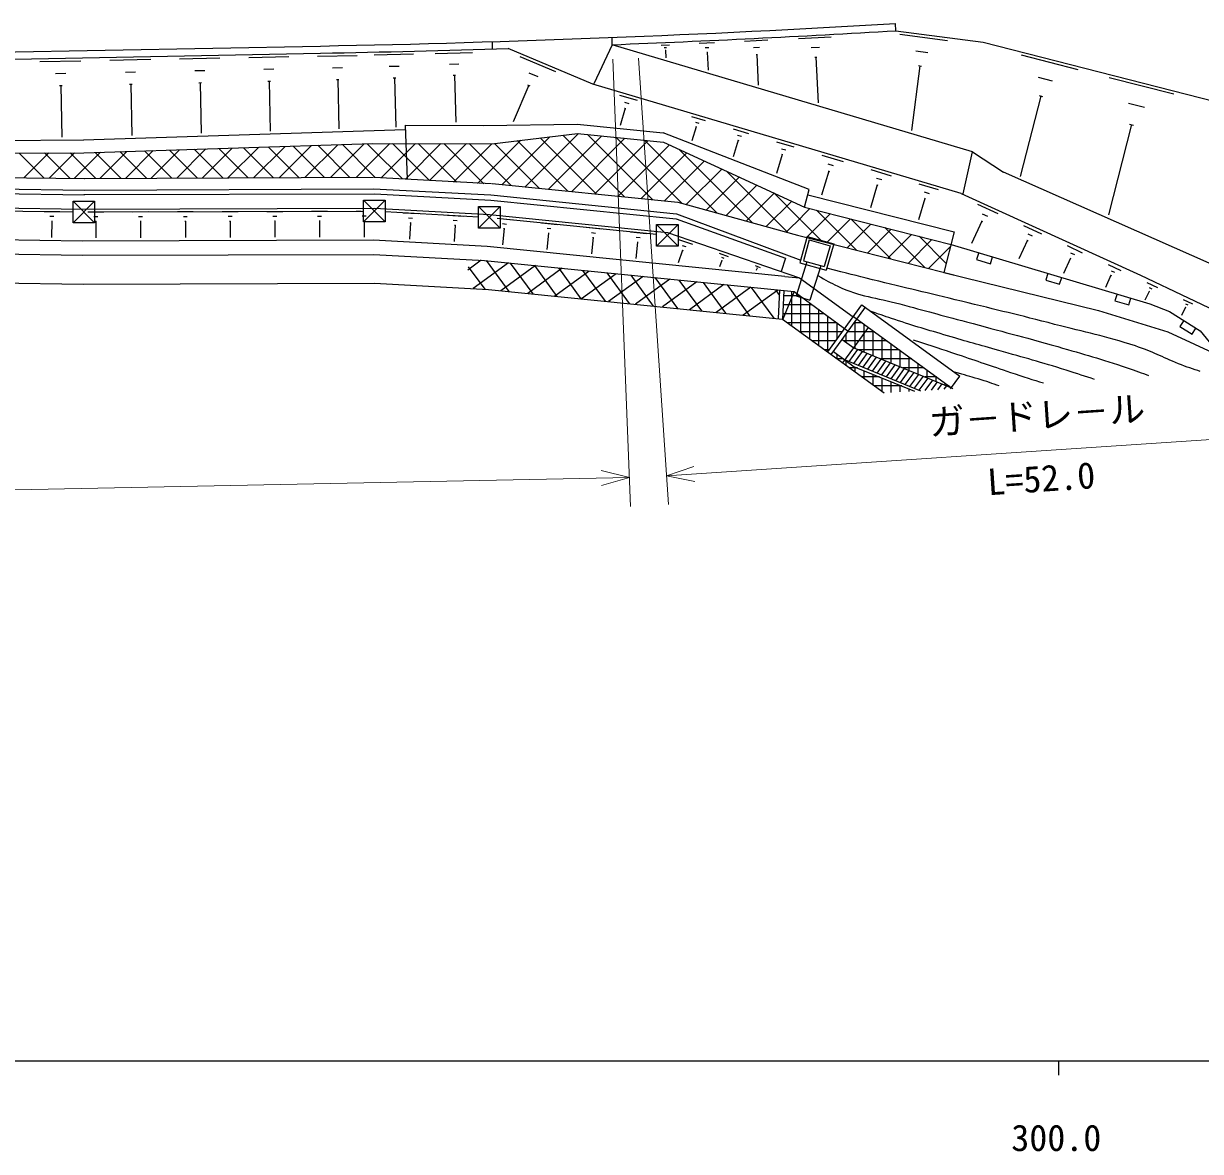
# Model space of a CAD drawing. Units: millimetres, scale not verified. Extents: x 40000 to 680000, y 20000 to 380000.
# Drawn here: x 296312 to 377829, y 198715 to 276837 of the extents above; entities that cross this region are included whole.
import ezdxf
from ezdxf.enums import TextEntityAlignment as Align

# ---------------------------------------------------------------- set-up
doc = ezdxf.new("R2010")
doc.units = ezdxf.units.MM
doc.header["$LTSCALE"] = 1000
for name, color, linetype, lineweight in [('M-BGD', 7, 'Continuous', 25), ('M-BMK-ROW', 30, 'Continuous', 25), ('M-STR-HTXT', 7, 'Continuous', 13), ('M-TTL-BAND', 7, 'Continuous', 25)]:
    doc.layers.add(name, color=color, linetype=linetype, lineweight=lineweight)
doc.styles.add('@ＭＳ ゴシック', font='')
doc.styles.add('ＭＳ ゴシック', font='')
doc.styles.get('@ＭＳ ゴシック').set_extended_font_data('@MS Gothic')
doc.styles.get('ＭＳ ゴシック').set_extended_font_data('MS Gothic')

msp = doc.modelspace()

# ---------------------------------------------------------------- linework, layer by layer
at = {"layer": 'M-BGD'}
for p, q in [((356733, 276338), (356703, 276837)), ((328798, 275080), (328786, 275580)), ((337091, 275372), (337076, 275872)), ((346249, 275622), (347855, 275701)), ((349994, 275806), (352258, 275918)), ((357014, 276099), (360310, 275668)), ((68087, 270497), (316881, 275281)), ((68096, 269997), (316890, 274781)), ((320603, 274662), (323323, 274736)), ((324823, 274765), (327404, 274839)), ((335744, 272643), (329889, 275115)), ((337091, 275372), (335810, 272660)), ((362048, 267962), (337091, 275372)), ((340465, 275338), (341055, 275367)), ((340695, 275172), (340842, 275179)), ((340759, 274997), (340796, 274999)), ((340777, 274998), (340803, 274467)), ((343105, 275468), (344159, 275520)), ((343516, 275171), (343779, 275184)), ((343630, 274860), (343696, 274863)), ((343663, 274861), (343725, 273600)), ((346875, 275170), (347277, 275190)), ((350876, 275169), (351442, 275197)), ((358121, 274949), (358945, 274841)), ((297451, 274211), (300276, 274265)), ((302286, 274304), (305121, 274358)), ((307112, 274397), (309916, 274451)), ((311906, 274489), (314680, 274543)), ((316671, 274581), (319413, 274634)), ((325813, 274019), (326458, 274037)), ((330698, 274556), (333153, 273520)), ((347049, 274696), (347150, 274700)), ((347100, 274698), (347204, 272567)), ((351122, 274500), (351263, 274507)), ((351193, 274504), (351348, 271336)), ((358403, 273906), (357817, 269425)), ((358300, 273920), (358506, 273893)), ((365414, 274667), (369328, 273665)), ((298526, 273383), (299233, 273397)), ((303366, 273474), (304074, 273487)), ((308179, 273576), (308880, 273589)), ((312962, 273677), (313656, 273691)), ((317715, 273778), (318401, 273791)), ((321645, 273874), (322325, 273892)), ((326077, 273252), (326238, 273256)), ((326158, 273254), (326251, 270014)), ((331308, 273431), (331922, 273172)), ((366581, 273117), (367560, 272866)), ((371503, 273109), (375992, 271960)), ((298808, 272541), (298984, 272544)), ((298896, 272543), (298965, 268966)), ((303648, 272628), (303825, 272632)), ((303736, 272630), (303805, 269079)), ((308458, 272740), (308634, 272743)), ((308546, 272741), (308614, 269234)), ((313238, 272850), (313412, 272854)), ((313325, 272852), (313392, 269387)), ((317988, 272960), (318159, 272963)), ((318074, 272962), (318140, 269539)), ((321923, 273065), (322092, 273069)), ((322008, 273067), (322100, 269666)), ((331304, 272565), (330232, 270026)), ((331227, 272598), (331381, 272533)), ((361257, 265068), (335744, 272643)), ((337592, 271886), (338809, 271524)), ((366770, 271817), (365346, 266251)), ((366648, 271849), (366893, 271786)), ((337984, 270975), (337626, 269770)), ((337940, 271385), (338244, 271295)), ((337946, 270986), (338022, 270963)), ((372842, 271331), (373964, 271044)), ((328164, 269782), (334654, 269874)), ((334654, 269874), (340620, 269268)), ((342586, 270403), (343533, 270122)), ((342857, 270014), (343093, 269943)), ((373058, 269841), (371456, 263577)), ((372918, 269877), (373199, 269805)), ((300471, 268773), (322752, 269487)), ((322744, 269788), (322878, 266068)), ((322744, 269788), (328164, 269782)), ((328751, 268515), (334678, 269225)), ((334757, 269217), (331067, 265527)), ((336362, 269054), (332673, 265365)), ((333665, 269103), (337934, 264834)), ((334678, 269225), (340647, 268619)), ((335383, 269153), (339900, 264636)), ((350722, 265349), (340620, 269268)), ((342891, 269694), (342600, 268714)), ((342861, 269703), (342920, 269686)), ((345469, 269547), (346533, 269231)), ((345773, 269109), (346039, 269030)), ((280626, 268687), (300496, 268773)), ((300499, 267883), (320476, 268524)), ((310771, 268212), (308695, 266136)), ((312598, 268271), (310471, 266144)), ((311550, 268237), (313629, 266158)), ((314424, 268330), (312246, 266152)), ((313263, 268292), (315389, 266166)), ((316250, 268388), (314022, 266160)), ((314976, 268347), (317149, 266174)), ((318077, 268447), (315798, 266168)), ((316688, 268402), (318908, 266182)), ((319903, 268505), (317574, 266176)), ((318401, 268457), (320539, 266319)), ((320114, 268512), (320487, 268139)), ((320476, 268524), (328751, 268515)), ((321688, 268522), (320510, 267344)), ((323454, 268520), (321090, 266157)), ((321872, 268522), (324436, 265958)), ((325220, 268519), (322759, 266058)), ((323641, 268520), (326316, 265846)), ((326986, 268517), (324427, 265958)), ((325411, 268518), (328195, 265734)), ((328751, 268515), (326096, 265859)), ((327181, 268517), (330075, 265622)), ((330760, 268755), (327764, 265760)), ((328929, 268536), (332036, 265429)), ((332768, 268996), (329432, 265660)), ((330508, 268725), (334002, 265231)), ((332086, 268914), (335968, 265032)), ((337966, 268891), (334278, 265203)), ((339571, 268728), (335884, 265041)), ((337350, 268954), (341924, 264380)), ((341046, 268435), (337490, 264879)), ((339318, 268754), (344363, 263709)), ((340647, 268619), (350409, 264118)), ((345812, 268750), (345470, 267601)), ((345778, 268760), (345845, 268740)), ((348472, 268655), (349659, 268303)), ((280630, 267797), (300499, 267883)), ((296014, 267864), (297740, 266137)), ((298057, 267872), (296341, 266157)), ((297774, 267871), (299532, 266113)), ((299833, 267880), (298085, 266133)), ((299534, 267879), (301311, 266102)), ((301640, 267920), (299829, 266109)), ((301273, 267908), (303070, 266110)), ((303466, 267978), (301591, 266103)), ((302986, 267963), (304830, 266118)), ((305292, 268037), (303367, 266112)), ((304698, 268018), (306590, 266126)), ((307119, 268095), (305143, 266120)), ((306411, 268073), (308350, 266134)), ((308945, 268154), (306919, 266128)), ((308124, 268127), (310109, 266142)), ((309837, 268182), (311869, 266150)), ((320487, 268139), (322556, 266070)), ((342256, 267877), (339096, 264717)), ((341710, 268129), (346802, 263037)), ((348854, 267767), (348460, 266440)), ((348812, 268167), (349108, 268079)), ((348817, 267778), (348891, 267756)), ((351601, 267726), (353088, 267285)), ((361383, 265037), (362048, 267962)), ((362048, 267962), (364191, 266541)), ((320510, 267344), (319350, 266184)), ((343466, 267320), (340701, 264555)), ((344676, 266762), (342214, 264300)), ((344990, 266617), (349241, 262366)), ((352079, 266613), (351584, 264944)), ((352026, 267115), (352398, 267004)), ((352033, 266627), (352126, 266599)), ((354990, 266720), (356410, 266298)), ((280722, 266372), (300552, 266099)), ((300538, 266099), (320543, 266190)), ((320539, 266319), (320677, 266182)), ((320589, 266188), (328730, 265762)), ((328769, 265759), (341629, 264461)), ((345886, 266204), (343601, 263919)), ((355396, 266136), (355751, 266030)), ((378636, 260154), (364191, 266541)), ((280528, 265258), (300537, 264983)), ((280711, 265572), (300541, 265299)), ((300484, 264985), (320640, 265040)), ((300541, 265299), (320547, 265390)), ((320547, 265390), (328688, 264963)), ((320640, 265040), (328668, 264597)), ((328688, 264963), (341549, 263665)), ((347096, 265646), (344987, 263537)), ((348306, 265088), (346373, 263155)), ((348270, 265104), (350160, 263214)), ((350409, 264118), (350722, 265349)), ((350629, 264981), (360771, 262402)), ((355447, 265657), (354979, 264081)), ((355403, 265670), (355492, 265644)), ((358313, 265733), (359667, 265331)), ((358700, 265176), (359039, 265076)), ((280552, 264258), (300387, 263985)), ((328668, 264597), (341512, 263301)), ((341629, 264461), (349916, 262180)), ((349516, 264530), (347759, 262774)), ((350409, 264118), (360552, 261540)), ((358749, 264720), (358308, 263235)), ((358707, 264732), (358791, 264707)), ((362379, 264328), (363801, 263670)), ((297733, 263824), (298830, 263807)), ((298139, 263489), (298414, 263485)), ((300387, 263985), (320614, 264040)), ((300764, 263799), (301867, 263802)), ((301178, 263470), (301454, 263470)), ((303866, 263806), (304968, 263808)), ((304280, 263476), (304555, 263477)), ((306968, 263812), (308068, 263814)), ((307381, 263483), (307656, 263483)), ((310068, 263818), (311167, 263821)), ((310481, 263489), (310755, 263490)), ((313167, 263825), (314265, 263827)), ((313579, 263496), (313854, 263497)), ((316265, 263831), (317362, 263833)), ((316677, 263503), (316951, 263503)), ((319361, 263837), (319707, 263838)), ((319773, 263509), (320047, 263510)), ((320614, 264040), (328591, 263600)), ((322594, 263730), (323688, 263670)), ((322986, 263380), (323260, 263364)), ((325685, 263560), (326779, 263500)), ((328591, 263600), (340909, 262357)), ((329115, 263346), (330205, 263236)), ((341549, 263665), (350138, 260459)), ((350234, 263481), (349145, 262392)), ((350778, 264025), (350252, 263499)), ((352187, 263666), (350541, 262020)), ((351234, 263909), (354007, 261135)), ((353597, 263308), (351949, 261661)), ((353604, 263306), (356382, 260529)), ((362715, 263655), (363070, 263490)), ((298237, 263158), (298306, 263157)), ((298271, 263158), (298254, 262023)), ((301282, 263139), (301351, 263139)), ((301317, 263139), (301319, 261996)), ((304384, 263146), (304453, 263146)), ((304418, 263146), (304421, 262005)), ((307485, 263153), (307553, 263153)), ((307519, 263153), (307521, 262013)), ((310584, 263160), (310653, 263160)), ((310619, 263160), (310621, 262021)), ((313683, 263167), (313751, 263167)), ((313717, 263167), (313719, 262030)), ((316780, 263174), (316849, 263174)), ((316814, 263174), (316817, 262038)), ((319877, 263181), (319945, 263181)), ((319911, 263181), (319913, 262047)), ((323105, 263044), (323043, 261912)), ((323071, 263046), (323139, 263042)), ((326077, 263209), (326351, 263194)), ((326196, 262874), (326133, 261742)), ((326162, 262875), (326230, 262872)), ((329594, 262637), (329480, 261509)), ((329490, 262978), (329763, 262950)), ((329560, 262641), (329628, 262634)), ((332195, 263035), (333286, 262925)), ((332571, 262667), (332844, 262639)), ((335276, 262724), (336369, 262614)), ((341512, 263301), (349094, 260575)), ((350176, 263199), (351633, 261741)), ((355006, 262950), (353358, 261301)), ((356415, 262591), (354766, 260942)), ((355975, 262703), (358756, 259922)), ((362695, 263146), (361981, 261602)), ((362651, 263167), (362740, 263126)), ((365575, 262850), (366809, 262278)), ((280485, 262067), (300376, 261793)), ((300376, 261793), (320557, 261849)), ((320557, 261849), (328420, 261415)), ((332675, 262325), (332560, 261195)), ((332640, 262329), (332709, 262322)), ((335757, 262014), (335642, 260881)), ((335653, 262355), (335926, 262328)), ((335722, 262017), (335791, 262010)), ((338359, 262413), (339453, 262303)), ((338840, 261702), (338726, 260568)), ((338736, 262044), (339010, 262016)), ((338806, 261705), (338874, 261698)), ((340909, 262357), (350068, 259221)), ((341674, 261885), (342647, 261552)), ((349916, 262180), (361562, 259219)), ((350598, 262094), (350084, 260265)), ((350737, 261848), (350330, 260404)), ((350598, 262094), (352427, 261580)), ((350737, 261848), (352181, 261442)), ((357825, 262233), (356174, 260582)), ((359234, 261875), (357582, 260222)), ((358345, 262101), (360227, 260219)), ((360771, 262402), (360059, 259601)), ((365849, 261823), (365251, 260530)), ((365811, 261841), (365888, 261805)), ((365866, 262265), (366175, 262122)), ((280504, 261067), (300395, 260794)), ((328420, 261415), (349033, 259335)), ((341961, 261135), (341663, 260265)), ((341930, 261145), (341991, 261124)), ((341939, 261468), (342182, 261385)), ((344482, 260923), (345126, 260702)), ((352181, 261442), (351774, 259998)), ((352427, 261580), (351913, 259751)), ((360515, 261387), (358990, 259863)), ((360552, 261540), (374331, 257432)), ((362469, 260968), (362326, 260489)), ((368588, 261455), (369647, 260966)), ((368838, 260954), (369103, 260832)), ((300395, 260794), (320580, 260849)), ((320580, 260849), (328250, 260427)), ((328018, 260440), (327092, 259765)), ((329896, 260261), (327444, 258475)), ((328250, 260427), (349680, 258267)), ((328359, 260416), (329918, 258275)), ((331761, 260073), (329369, 258331)), ((330028, 260248), (331586, 258108)), ((331697, 260079), (333255, 257940)), ((344672, 260426), (344518, 259977)), ((344652, 260433), (344692, 260419)), ((344657, 260647), (344819, 260592)), ((346981, 260067), (347334, 259946)), ((349094, 260575), (348782, 259662)), ((350571, 260336), (349819, 257971)), ((350084, 260265), (351913, 259751)), ((350330, 260404), (351774, 259998)), ((351529, 260049), (350772, 257668)), ((362326, 260489), (363284, 260203)), ((363284, 260203), (363427, 260682)), ((368824, 260575), (368335, 259519)), ((368791, 260591), (368857, 260560)), ((371431, 260140), (372323, 259727)), ((327119, 259996), (328258, 258431)), ((333626, 259885), (331234, 258143)), ((335491, 259697), (333100, 257955)), ((333366, 259911), (334923, 257772)), ((337357, 259509), (334966, 257768)), ((335034, 259743), (336592, 257605)), ((336703, 259575), (338260, 257437)), ((339222, 259321), (336832, 257580)), ((338372, 259407), (339929, 257269)), ((340041, 259238), (341597, 257101)), ((347085, 259795), (347059, 259721)), ((347074, 259799), (347096, 259791)), ((347077, 259916), (347165, 259886)), ((349032, 259326), (350068, 259221)), ((360059, 259601), (370774, 256959)), ((367260, 259540), (367118, 259061)), ((368076, 258775), (368219, 259254)), ((371629, 259399), (371244, 258565)), ((371601, 259412), (371657, 259386)), ((371641, 259718), (371864, 259615)), ((280542, 259067), (300433, 258794)), ((300433, 258794), (320625, 258849)), ((320625, 258849), (328511, 258417)), ((328511, 258417), (348890, 256368)), ((341087, 259133), (338698, 257393)), ((342952, 258945), (340563, 257205)), ((341710, 259070), (343266, 256934)), ((344817, 258757), (342429, 257018)), ((343379, 258902), (344934, 256766)), ((346682, 258569), (344295, 256830)), ((345048, 258734), (346603, 256598)), ((346717, 258566), (348271, 256431)), ((350068, 259221), (353778, 256524)), ((367118, 259061), (368076, 258775)), ((374112, 258900), (374847, 258560)), ((374285, 258552), (374469, 258467)), ((348545, 258379), (346161, 256643)), ((348385, 258397), (348673, 258003)), ((348596, 256398), (348691, 258376)), ((348906, 256367), (348990, 258336)), ((349680, 258267), (348906, 256357)), ((350069, 257984), (348975, 257984)), ((349507, 258284), (349507, 255920)), ((349680, 258267), (353433, 255539)), ((349819, 257971), (350772, 257668)), ((350132, 257938), (350132, 255466)), ((372052, 258111), (371909, 257632)), ((371909, 257632), (372868, 257347)), ((372868, 257347), (373010, 257826)), ((374275, 258289), (373987, 257666)), ((374252, 258299), (374298, 258278)), ((376640, 257730), (377285, 257431)), ((350929, 257359), (348948, 257359)), ((350757, 257484), (350757, 255011)), ((351382, 257030), (351382, 254557)), ((352014, 254098), (354384, 257357)), ((353009, 254957), (354626, 257181)), ((354384, 257357), (361172, 252423)), ((370774, 256959), (375568, 255482)), ((374331, 257432), (375689, 256899)), ((375689, 256899), (377798, 255564)), ((376784, 257193), (376514, 256611)), ((376764, 257203), (376804, 257184)), ((376793, 257424), (376954, 257350)), ((348890, 256368), (355921, 251257)), ((351789, 256734), (348922, 256734)), ((352649, 256109), (349247, 256109)), ((352007, 256575), (352007, 254103)), ((352632, 256121), (352632, 254948)), ((353796, 256549), (354847, 255784)), ((354400, 256109), (353847, 256109)), ((353882, 256157), (353882, 254343)), ((354507, 256031), (354507, 254088)), ((376672, 256277), (376404, 255854)), ((353022, 255484), (350107, 255484)), ((353257, 255297), (353257, 254777)), ((355260, 255484), (353393, 255484)), ((353818, 254369), (354847, 255784)), ((354847, 255784), (360584, 251614)), ((355132, 255577), (355132, 253834)), ((375568, 255482), (379265, 253767)), ((376404, 255854), (377249, 255319)), ((377249, 255319), (377517, 255742)), ((377798, 255564), (379265, 253766)), ((352567, 254859), (350967, 254859)), ((352257, 253921), (353009, 254957)), ((353009, 254957), (353818, 254369)), ((353066, 253333), (353818, 254369)), ((356119, 254859), (353144, 254859)), ((353818, 254369), (360584, 251614)), ((355757, 255122), (355757, 253579)), ((356382, 254668), (356382, 253325)), ((352113, 254234), (351827, 254234)), ((352404, 254124), (353852, 253071)), ((352632, 253958), (352632, 253648)), ((353111, 253609), (352686, 253609)), ((353213, 253536), (358448, 251404)), ((353491, 253422), (354097, 254255)), ((353815, 253290), (354421, 254123)), ((354140, 253158), (354745, 253991)), ((356978, 254234), (354149, 254234)), ((354464, 253026), (355070, 253859)), ((354788, 252894), (355394, 253727)), ((355113, 252762), (355718, 253595)), ((357838, 253609), (355684, 253609)), ((357007, 254213), (357007, 253070)), ((357632, 253759), (357632, 252816)), ((353257, 253503), (353257, 253194)), ((354066, 252984), (353546, 252984)), ((353852, 253071), (358018, 251378)), ((353882, 253059), (353882, 252740)), ((354507, 252805), (354507, 252285)), ((355437, 252630), (356043, 253463)), ((355761, 252498), (356367, 253331)), ((356086, 252366), (356691, 253199)), ((356410, 252234), (357016, 253067)), ((356735, 252101), (357340, 252935)), ((357059, 251969), (357664, 252803)), ((358697, 252984), (357219, 252984)), ((358257, 253304), (358257, 252561)), ((358882, 252849), (358882, 252307)), ((355604, 252359), (354406, 252359)), ((355132, 252551), (355132, 251831)), ((355757, 252297), (355757, 251377)), ((356382, 252043), (356382, 251284)), ((357383, 251837), (357989, 252670)), ((357708, 251705), (358313, 252538)), ((358032, 251573), (358638, 252406)), ((358356, 251441), (358962, 252274)), ((359556, 252359), (358754, 252359)), ((358763, 251423), (359286, 252142)), ((359202, 251449), (359611, 252010)), ((359507, 252395), (359507, 252052)), ((360132, 251940), (360132, 251798)), ((360522, 251529), (361172, 252423)), ((357143, 251734), (355265, 251734)), ((357007, 251789), (357007, 251319)), ((357632, 251535), (357632, 251356)), ((359642, 251475), (359935, 251878)), ((360082, 251502), (360259, 251746)), ((360416, 251734), (360289, 251734)), ((360577, 251617), (360677, 251538))]:
    msp.add_line(p, q, dxfattribs=at)
for points in [[(356733, 276338), (362783, 275546), (387971, 269102), (396592, 265159), (408609, 258455), (412291, 256060)], [(361257, 265068), (373676, 259416), (380271, 256270), (385609, 253996), (386598, 253469)]]:
    msp.add_lwpolyline(points, dxfattribs=at)
for radius, start, end in [(1004500, 271.10151, 273.37484), (1005000, 272.2537, 273.37484), (1005000, 271.10151, 271.84281)]:
    msp.add_arc((297570, 1279595), radius, start, end, dxfattribs=at)
for points, knots in [([(351320, 259391), (351930, 259009), (352154, 258913), (352709, 258647), (354282, 257891), (355322, 257881), (357005, 257418), (358808, 256921), (359822, 256659), (361626, 256171), (364092, 255504), (365484, 255166), (367939, 254459), (369826, 253917), (370890, 253632), (372744, 252986), (373330, 252782), (373774, 252640), (374228, 252463)], [0, 0, 0, 0, 1, 1, 1, 2, 2, 2, 3, 3, 3, 4, 4, 4, 5, 5, 5, 6, 6, 6, 6]), ([(377810, 252735), (377345, 252917), (376893, 253033), (376311, 253272), (375143, 253753), (374520, 254107), (373321, 254503), (371174, 255212), (369920, 255439), (367730, 256002), (365219, 256647), (363807, 256985), (361289, 257602), (358878, 258192), (357522, 258496), (355113, 259096), (353878, 259404), (353488, 259500), (351952, 259892)], [0, 0, 0, 0, 1, 1, 1, 2, 2, 2, 3, 3, 3, 4, 4, 4, 5, 5, 5, 6, 6, 6, 6]), ([(370481, 252193), (369882, 252395), (369302, 252581), (368531, 252825), (366720, 253397), (365689, 253667), (363864, 254196), (362479, 254597), (361694, 254793), (360312, 255206), (358880, 255635), (358071, 255858), (356653, 256333), (356014, 256547), (355806, 256615), (355022, 256894)], [0, 0, 0, 0, 1, 1, 1, 2, 2, 2, 3, 3, 3, 4, 4, 4, 5, 5, 5, 5]), ([(357920, 254936), (359416, 254447), (359794, 254322), (360992, 253922), (362436, 253441), (363238, 253153), (364682, 252673), (365561, 252381), (366257, 252162), (366946, 251944)], [0, 0, 0, 0, 1, 1, 1, 2, 2, 2, 3, 3, 3, 3]), ([(363878, 251741), (363444, 251899), (363005, 252046), (362439, 252218), (361799, 252413), (361581, 252479), (360789, 252681)], [0, 0, 0, 0, 1, 1, 1, 2, 2, 2, 2])]:
    msp.add_open_spline(points, degree=3, knots=knots, dxfattribs=at)
at = {"layer": 'M-BMK-ROW'}
for p, q in [((299738, 263044), (299738, 264544)), ((299738, 264544), (301238, 264544)), ((301238, 264544), (299738, 263044)), ((301238, 263044), (299738, 264544)), ((301238, 264544), (301238, 263044)), ((319854, 263099), (319854, 264599)), ((319854, 264599), (321354, 264599)), ((321354, 264599), (319854, 263099)), ((321354, 263099), (319854, 264599)), ((321354, 264599), (321354, 263099)), ((327826, 262660), (327826, 264160)), ((327826, 264160), (329326, 264160)), ((329326, 264160), (327826, 262660)), ((329326, 262660), (327826, 264160)), ((329326, 264160), (329326, 262660)), ((281262, 264056), (299738, 263804)), ((301238, 263796), (319854, 263847)), ((321354, 263808), (327826, 263451)), ((329326, 263334), (340145, 262242)), ((301238, 263044), (299738, 263044)), ((321354, 263099), (319854, 263099)), ((329326, 262660), (327826, 262660)), ((340145, 261417), (340145, 262917)), ((340145, 262917), (341645, 262917)), ((341645, 262917), (340145, 261417)), ((341645, 261417), (340145, 262917)), ((341645, 262917), (341645, 261417)), ((341645, 261417), (340145, 261417))]:
    msp.add_line(p, q, dxfattribs=at)
at = {"layer": 'M-STR-HTXT'}
for p, q in [((337131, 274373), (338350, 243392)), ((338916, 274445), (340986, 243515)), ((340853, 245510), (392489, 248967)), ((68673, 240003), (338272, 245390)), ((338272, 245390), (336330, 245869)), ((336351, 244834), (338272, 245390)), ((342746, 246156), (340853, 245510)), ((340853, 245510), (342815, 245123))]:
    msp.add_line(p, q, dxfattribs=at)
at = {"layer": 'M-TTL-BAND'}
for p, q in [((40000, 205000), (579000, 205000)), ((368000, 205000), (368000, 204000))]:
    msp.add_line(p, q, dxfattribs=at)

# ---------------------------------------------------------------- texts
at = {"layer": 'M-STR-HTXT', "style": 'ＭＳ ゴシック'}
msp.add_text('ガ－ドレ－ル', height=1833, rotation=3.83, dxfattribs=at).set_placement((366604, 248236), align=Align.BOTTOM_CENTER)
at = {"layer": 'M-STR-HTXT', "style": '@ＭＳ ゴシック'}
msp.add_text('L=52.0', height=1833, rotation=3.83, dxfattribs=at).set_placement((366738, 246241), align=Align.TOP_CENTER)
at = {"layer": 'M-TTL-BAND', "style": 'ＭＳ ゴシック'}
msp.add_text('300.0', height=1833, dxfattribs=at).set_placement((367844, 198195), align=Align.BOTTOM_CENTER)

doc.saveas('drawing.dxf')
